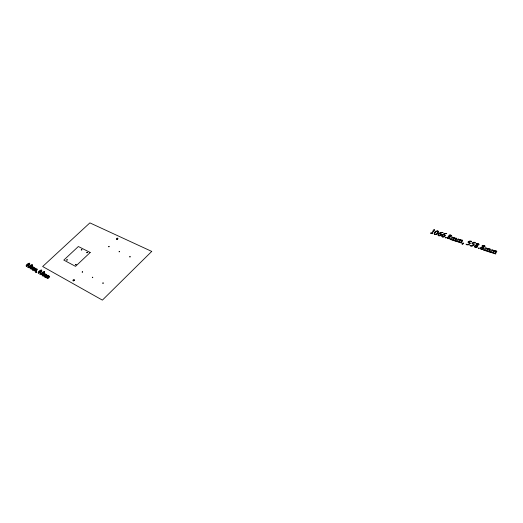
<?xml version="1.0" encoding="UTF-8"?>
<svg xmlns="http://www.w3.org/2000/svg" width="523" height="523" viewBox="0 0 523 523"><rect width="100%" height="100%" fill="white"/><g stroke="black" fill="none" stroke-linecap="round" stroke-linejoin="round"><path stroke-width="0.78" d="M130.22 256.898C129.985 255.629 129.449 257.852 129.946 256.767M103.273 283.191C103.103 281.851 102.456 284.179 103.005 283.048M119.538 251.746C119.336 250.51 118.773 252.687 119.277 251.622M92.787 277.55C92.649 276.242 91.97 278.517 92.532 277.412M109.17 246.745C108.987 245.535 108.398 247.66 108.908 246.621M82.608 272.071C82.49 270.79 81.791 273.019 82.359 271.94M75.757 264.684C77.201 264.573 73.985 265.259 76.123 264.344M87.008 252.602C88.439 252.491 85.262 253.165 87.367 252.269M81.562 249.844C82.98 249.733 79.829 250.406 81.921 249.51M66.918 259.977C68.336 259.866 65.172 260.546 67.277 259.643M45.05 277.027C46.05 277.19 47.926 274 47.593 275.608L48.58 275.582L48.554 276.209L49.58 276.157L49.659 276.687C49.057 277.765 47.233 279.289 47.534 278.223L49.234 276.654L48.449 276.36C48.077 277.556 45.985 278.517 46.54 277.615L48.175 276.111L48.155 275.739L47.443 275.778C47.07 277.968 44.292 277.438 44.586 276.523L46.279 274.967L45.501 274.673C45.128 275.856 43.049 276.817 43.599 275.922L45.226 274.425L45.207 274.052L44.501 274.091C38.937 279.576 45.351 271.509 44.658 273.928L46.625 274.47L46.704 274.993L45.115 276.968M32.786 269.953L34.426 267.972L34.361 267.462L33.367 267.521L33.407 266.913L32.452 266.946C33.08 264.658 26.908 272.359 32.302 267.103L33.001 267.423L31.393 268.887C30.85 269.763 32.897 268.789 33.263 267.665L34.015 267.946L32.341 269.463C32.053 270.378 34.76 270.822 35.133 268.724L35.839 269.044L34.224 270.515C33.675 271.404 35.734 270.43 36.107 269.293L36.858 269.574L35.178 271.104C34.884 272.137 36.682 270.626 37.277 269.6L37.205 269.084L36.211 269.142L36.237 268.534L35.283 268.561C35.669 267.05 33.701 269.973 32.851 269.992M117.152 238.763L117.668 239.004M73.697 280.197L74.194 280.472M434.665 229.859L431.965 233.428C433.868 234.324 428.716 232.67 431.089 233.114C434.639 231.558 431.782 229.094 434.665 229.878M494.627 250.53L494.614 250.89L496.275 250.805L496.85 251.452L495.484 253.675C497.04 254.551 492.561 253.06 494.601 253.38L496.111 251.426L495.706 251.007L494.568 251.079L493.3 252.936C494.876 253.903 490.293 252.354 492.437 252.655L493.895 250.779L493.549 250.321L492.398 250.386L491.09 252.282C492.679 253.132 488.26 251.681 490.149 251.994C490.809 250.883 492.287 248.445 492.516 250.177L494.627 250.53M488.325 248.536L488.312 248.896L489.959 248.804L490.522 249.451L489.155 251.655C490.685 252.517 486.259 251.053 488.279 251.36L489.79 249.419L489.397 249.007L488.266 249.085L486.998 250.922C488.554 251.883 484.017 250.354 486.148 250.648L487.599 248.785L487.259 248.333L486.122 248.399L484.808 250.282C486.416 251.014 481.984 249.687 483.88 249.994C484.494 248.902 486.063 246.457 486.24 248.19L488.325 248.536M460.645 239.776L460.619 240.122L462.201 240.031L462.724 240.645L461.338 242.777C462.783 243.607 458.579 242.208 460.508 242.502L462.018 240.619L461.652 240.227L460.567 240.299L459.292 242.084C460.75 243.005 456.448 241.541 458.481 241.822L459.939 240.018L459.625 239.58L458.527 239.652L457.213 241.476C458.691 242.28 454.546 240.913 456.331 241.208C456.965 240.168 458.501 237.788 458.651 239.449L460.645 239.776M454.729 237.906L454.703 238.246L456.272 238.155L456.782 238.763L455.396 240.881C456.821 241.704 452.663 240.319 454.579 240.606L456.089 238.743L455.729 238.344L454.644 238.423L453.369 240.194C454.84 241.011 450.532 239.665 452.572 239.939L454.023 238.142L453.722 237.71L452.637 237.782L451.316 239.593C452.774 240.39 448.675 239.037 450.44 239.325C451.074 238.305 452.617 235.932 452.755 237.586L454.729 237.906M480.33 247.967L480.264 248.785L482.5 249.471L483.455 248.922L483.174 247.287L484.971 246.693L485.037 246L482.925 245.352L482.016 245.849L482.173 247.235L480.33 247.967M463.182 243.613L462.038 244.221L463.587 243.626L463.698 243.188L462.94 242.907L462.62 243.352L463.182 243.613M474.4 246.078L474.328 246.895L476.545 247.569L477.486 247.026L477.218 245.398L479.009 244.81L479.081 244.123L476.989 243.483L476.08 243.98L476.231 245.352L474.4 246.078M447.139 237.403L447.047 238.187L449.152 238.834L450.074 238.298L449.865 236.736L451.604 236.154L451.695 235.494L449.708 234.886L448.819 235.37L448.924 236.69L447.139 237.403M479.231 248.098L478.885 248.556L478.257 248.353L478.61 247.902L479.231 248.098M482.736 245.862L483.03 247.098L484.416 246.496L484.54 245.967L483.991 245.562L482.736 245.862M476.799 243.993L477.081 245.215L478.46 244.614L478.584 244.091L478.048 243.692L476.799 243.993M446.086 237.534L445.74 237.972L445.151 237.782L445.504 237.35L446.086 237.534M449.512 235.376L449.741 236.559L451.088 235.971L451.218 235.468L450.715 235.082L449.512 235.376M41.428 273.862L41.245 274.693L42.01 274.542L44.141 272.62L44.377 271.77L41.428 273.862M38.643 272.261L38.454 273.084L39.218 272.934L41.343 271.025L41.579 270.175L38.643 272.261M29.321 266.9L29.125 267.704L29.87 267.554L31.975 265.677L32.217 264.847L29.321 266.9M482.853 248.32L482.134 249.281L480.794 248.791L480.997 248.085L482.298 247.425L482.853 248.32M26.634 265.357L26.438 266.155L27.176 266.004L29.281 264.141L29.523 263.317L26.634 265.357M476.898 246.431L476.178 247.379L474.851 246.895L475.054 246.196L476.355 245.542L476.898 246.431M449.525 237.73L448.806 238.645L447.551 238.187L447.766 237.514L449.035 236.873L449.525 237.73M445.25 235.232L444.962 236.206L443.818 236.965L442.393 237.011L441.589 236.193L442.027 234.847L444.347 233.533C450.068 233.918 444.439 233.062 443.36 234.559L445.25 235.232M441.549 234.062L441.255 235.03L440.118 235.781L438.699 235.827L437.908 235.017L438.339 233.676L440.66 232.369C446.348 232.748 440.745 231.905 439.673 233.395L441.549 234.062M434.711 232.199L434.064 233.735L434.829 234.585L436.999 234.16L438.647 231.911L437.888 230.865L435.992 231.114L434.711 232.199M474.1 244.672L472.432 246.085L470.582 246.013L469.883 245.333L471.216 245.947L473.073 245.313L472.831 243.94L471.792 243.3L473.694 242.208C476.963 242.254 475.342 243.901 473.4 242.672L472.694 243.058L474.1 244.672M442.556 235.245L442.118 236.187L442.569 236.86L443.419 236.782L444.491 235.52L444.001 234.781L442.556 235.245M470.19 243.437L468.523 244.836L466.686 244.771L465.993 244.097L467.314 244.705L469.17 244.071L468.928 242.705L467.856 242.103L469.798 240.985C473.047 241.025 471.426 242.659 469.504 241.443L468.798 241.829L470.19 243.437M438.869 234.075L438.424 235.01L438.875 235.683L439.719 235.605L440.791 234.343L440.307 233.611L438.869 234.075M36.349 272.052C33.995 273.065 37.682 272.058 36.492 271.463L36.349 272.052M40.5 273.777L39.879 274.13L40.5 273.777M28.419 266.815L27.804 267.168L28.419 266.815M435.358 232.487L434.691 233.493L434.999 234.448L436.071 234.245L437.274 233.062L437.999 231.983L437.758 231.003L436.326 231.48L435.358 232.487M41.958 272.745L40.938 274.065L41.088 274.81L43.671 273.692L44.579 272.568L44.514 271.653L43.206 271.829L41.958 272.745M39.173 271.143L38.146 272.457L38.297 273.202L40.866 272.091L41.781 270.973L41.716 270.058L40.415 270.241L39.173 271.143M29.85 265.808L28.83 267.09L28.968 267.815L31.498 266.723L32.406 265.625L32.361 264.736L31.086 264.913L29.85 265.808M27.163 264.265L26.15 265.547L26.281 266.266L28.804 265.174L29.706 264.089L29.667 263.2L28.392 263.383L27.163 264.265M151.735 251.413L102.39 300.124L42.651 266.514L89.884 222.876L151.735 251.413M90.198 252.485L75.515 266.357L63.806 260.094L78.358 246.516L90.198 252.485M73.41 280.851A0.889 0.53 -33 0 0 74.482 279.825A0.889 0.53 -33 0 0 73.2 279.923A0.889 0.53 -33 0 0 73.41 280.851M116.904 239.364A0.85 0.503 -29.9 0 0 117.917 238.403A0.85 0.503 -29.9 0 0 116.642 238.527A0.85 0.503 -29.9 0 0 116.904 239.364"/></g></svg>
